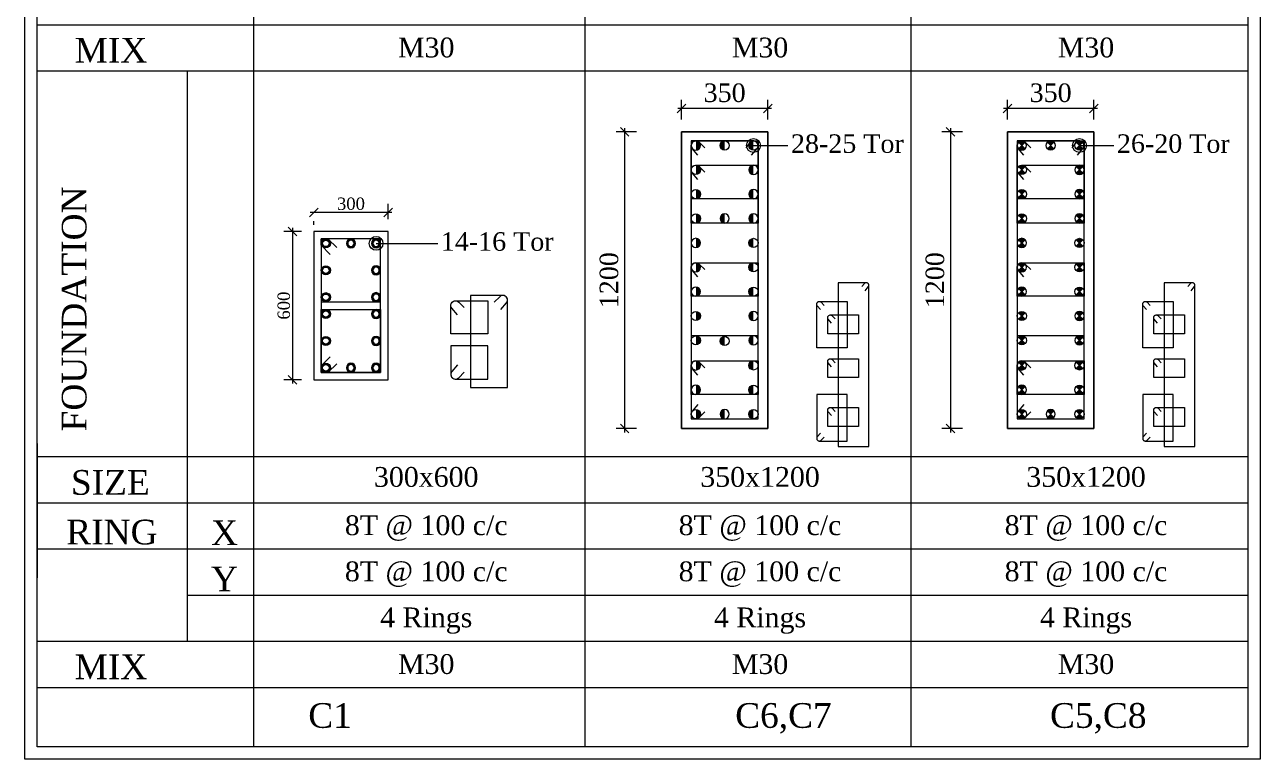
# Model space of a CAD drawing. Header units: inches. Extents: x 10943721 to 11147402, y -2794197 to -2693110.
# Drawn here: x 11058702 to 11063699, y -2744212 to -2741242 of the extents above; entities that cross this region are included whole.
import ezdxf
from ezdxf.enums import TextEntityAlignment as Align

# ---------------------------------------------------------------- set-up
doc = ezdxf.new("R2010")
doc.units = ezdxf.units.IN
doc.header["$LTSCALE"] = 0.5
doc.header["$MEASUREMENT"] = 0
doc.header["$PDMODE"] = 34
doc.header["$PDSIZE"] = 50
doc.layers.get('0').update_dxf_attribs({"lineweight": 0})
for name, color, linetype, lineweight in [('S-COL. STEEL DIA', 1, 'Continuous', 9), ('S-DIM-R', 7, 'Continuous', 9), ('S-SECTION', 5, 'Continuous', 5), ('S-SECTION MARK', 7, 'Continuous', 0), ('S-SHEET', 251, 'Continuous', 0), ('S-STEEL COL_DIA', 1, 'Continuous', 9), ('S-STEEL RING', 1, 'Continuous', 9), ('S-TEXT', 7, 'Continuous', 0), ('S-TEXT COL', 7, 'Continuous', 20), ('S-TEXT COL SIZE', 7, 'Continuous', 15), ('S-TEXT MIX', 1, 'Continuous', 15), ('S-TEXT RINGS', 7, 'Continuous', 15)]:
    doc.layers.add(name, color=color, linetype=linetype, lineweight=lineweight)
doc.styles.add('AAPL-ADRESS tahoma', font='tahoma.ttf')
doc.styles.add('S-ROMANS', font='times.ttf')
doc.styles.get("Standard").update_dxf_attribs({"font": 'times.ttf'})
doc.styles.add('TEXT', font='times.ttf')
doc.dimstyles.new('75mm', dxfattribs={"dimscale": 140, "dimtxt": 1, "dimasz": 0.35, "dimexe": 0.5, "dimexo": 1, "dimgap": 0.01, "dimtad": 0, "dimdec": 0, "dimzin": 12, "dimdsep": 46, "dimtxsty": 'AAPL-ADRESS tahoma', "dimblk": 'OBLIQUE', "dimcen": 0.35, "dimdle": 0.01, "dimse1": 1, "dimse2": 1, "dimclrd": 256, "dimclre": 256, "dimclrt": 256, "dimadec": 0, "dimazin": 3, "dimtfac": 1, "dimtdec": 0, "dimtmove": 1, "dimatfit": 3, "dimldrblk": 'DOTSMALL', "dimfxl": 1, "dimtolj": 1, "dimtzin": 0, "dimarcsym": 1})
doc.dimstyles.new('S_DIM', dxfattribs={"dimtxt": 75, "dimasz": 35, "dimexe": 35, "dimexo": 50, "dimgap": 25, "dimtad": 1, "dimdec": 0, "dimzin": 0, "dimdsep": 46, "dimtxsty": 'Standard', "dimblk": 'OBLIQUE', "dimcen": 0.09, "dimdle": 15, "dimclrd": 256, "dimclre": 256, "dimclrt": 256, "dimadec": 0, "dimazin": 0, "dimtfac": 1, "dimtdec": 0, "dimtofl": 0, "dimtmove": 0, "dimatfit": 3, "dimfxl": 1, "dimtolj": 1, "dimtzin": 0, "dimlwd": -1, "dimlwe": -1, "dimarcsym": 0})

# ---------------------------------------------------------------- blocks, each defined once
blk = doc.blocks.new('_Oblique')
at = {"color": 0, "linetype": 'ByBlock', "lineweight": -2}
blk.add_line((-0.5, -0.5), (0.5, 0.5), dxfattribs=at)
blk = doc.blocks.new('*D75')
at = {"layer": 'Defpoints', "color": 0, "transparency": 16777216}
for p in [(11059871.4, -2742078), (11059785.4, -2742678), (11059871.4, -2742678)]:
    blk.add_point(p, dxfattribs=at)
at = {"layer": 'S-DIM-R', "transparency": 16777216}
for p, q in [((11059821.4, -2742078), (11059750.4, -2742078)), ((11059785.4, -2742063), (11059785.4, -2742693)), ((11059821.4, -2742678), (11059750.4, -2742678))]:
    blk.add_line(p, q, dxfattribs=at)
at = {"layer": 'S-DIM-R', "transparency": 16777216, "xscale": 35, "yscale": 35, "zscale": 35}
for p, rotation in [((11059785.4, -2742078), 90), ((11059785.4, -2742678), 270)]:
    blk.add_blockref('_Oblique', p, dxfattribs=dict(at, rotation=rotation))
at = {"layer": 'S-DIM-R', "transparency": 16777216, "insert": (11059750, -2742378), "char_height": 50, "attachment_point": 5, "rotation": 90}
blk.add_mtext('\\A1;600', dxfattribs=at)
blk = doc.blocks.new('*D76')
at = {"layer": 'Defpoints', "color": 0, "transparency": 16777216}
for p in [(11059871.4, -2742001.8), (11059871.4, -2742001.8), (11060171.4, -2742078)]:
    blk.add_point(p, dxfattribs=at)
at = {"layer": 'S-DIM-R', "transparency": 16777216}
for p, q in [((11060171.4, -2742028), (11060171.4, -2741966.8)), ((11060186.4, -2742001.8), (11059856.4, -2742001.8)), ((11059871.4, -2742051.8), (11059871.4, -2742036.8))]:
    blk.add_line(p, q, dxfattribs=at)
at = {"layer": 'S-DIM-R', "transparency": 16777216, "xscale": 35, "yscale": 35, "zscale": 35, "rotation": 180}
blk.add_blockref('_Oblique', (11059871.4, -2742001.8), dxfattribs=at)
at = {"layer": 'S-DIM-R', "transparency": 16777216, "xscale": 35, "yscale": 35, "zscale": 35}
blk.add_blockref('_Oblique', (11060171.4, -2742001.8), dxfattribs=at)
at = {"layer": 'S-DIM-R', "transparency": 16777216, "insert": (11060021.4, -2741966.4), "char_height": 50, "attachment_point": 5}
blk.add_mtext('\\A1;300', dxfattribs=at)
blk = doc.blocks.new('*U51')
at = {"layer": 'S-COL. STEEL DIA'}
h = blk.add_hatch(color=256, dxfattribs=at)
h.dxf.hatch_style = 1
h.paths.add_polyline_path([(-18.5, 0, 1), (18.5, 0, 1)])
h.paths.add_polyline_path([(13, 0, -1), (-13, 0, -1)], flags=16)
at = {"layer": 'S-COL. STEEL DIA', "lineweight": 5}
for radius in [18.5, 13]:
    blk.add_circle((0, 0), radius, dxfattribs=at)
blk = doc.blocks.new('*D77')
at = {"layer": 'Defpoints', "color": 0, "transparency": 16777216}
for p in [(11061357.8, -2741581.1), (11061357.8, -2741675.3, 0), (11061707.8, -2741675.3, 0)]:
    blk.add_point(p, dxfattribs=at)
at = {"layer": 'S-DIM-R', "transparency": 16777216}
for p, q in [((11061357.8, -2741625.3), (11061357.8, -2741546.1)), ((11061707.8, -2741625.3), (11061707.8, -2741546.1)), ((11061722.8, -2741581.1), (11061342.8, -2741581.1))]:
    blk.add_line(p, q, dxfattribs=at)
at = {"layer": 'S-DIM-R', "transparency": 16777216, "xscale": 35, "yscale": 35, "zscale": 35, "rotation": 180}
blk.add_blockref('_Oblique', (11061357.8, -2741581.1), dxfattribs=at)
at = {"layer": 'S-DIM-R', "transparency": 16777216, "xscale": 35, "yscale": 35, "zscale": 35}
blk.add_blockref('_Oblique', (11061707.8, -2741581.1), dxfattribs=at)
at = {"layer": 'S-DIM-R', "transparency": 16777216, "insert": (11061532.8, -2741518), "char_height": 75, "attachment_point": 5}
blk.add_mtext('\\A1;350', dxfattribs=at)
blk = doc.blocks.new('*U52')
at = {"layer": 'S-COL. STEEL DIA'}
h = blk.add_hatch(color=256, dxfattribs=at)
h.dxf.hatch_style = 1
h.paths.add_polyline_path([(0, 18.5, 0.414214), (-18.5, 0, 0.414214), (0, -18.5)])
at = {"layer": 'S-COL. STEEL DIA', "lineweight": 5}
blk.add_circle((0, 0), 18.5, dxfattribs=at)
blk = doc.blocks.new('*D78')
at = {"layer": 'Defpoints', "color": 0, "transparency": 16777216}
for p in [(11061226.7, -2741675.3, -0.1), (11061128.4, -2742875.3), (11061226.7, -2742875.3, -0.1)]:
    blk.add_point(p, dxfattribs=at)
at = {"layer": 'S-DIM-R', "transparency": 16777216}
for p, q in [((11061176.7, -2741675.3), (11061093.4, -2741675.3)), ((11061128.4, -2741660.3), (11061128.4, -2742890.3)), ((11061176.7, -2742875.3), (11061093.4, -2742875.3))]:
    blk.add_line(p, q, dxfattribs=at)
at = {"layer": 'S-DIM-R', "transparency": 16777216, "xscale": 35, "yscale": 35, "zscale": 35}
for p, rotation in [((11061128.4, -2741675.3), 90), ((11061128.4, -2742875.3), 270)]:
    blk.add_blockref('_Oblique', p, dxfattribs=dict(at, rotation=rotation))
at = {"layer": 'S-DIM-R', "transparency": 16777216, "insert": (11061065.3, -2742275.3), "char_height": 75, "attachment_point": 5, "rotation": 90}
blk.add_mtext('\\A1;1200', dxfattribs=at)
blk = doc.blocks.new('*D80')
at = {"layer": 'Defpoints', "color": 0, "transparency": 16777216}
for p in [(11062676.2, -2741581.1), (11062676.2, -2741675.3, 0), (11063026.2, -2741675.3, 0)]:
    blk.add_point(p, dxfattribs=at)
at = {"layer": 'S-DIM-R', "transparency": 16777216}
for p, q in [((11062676.2, -2741625.3), (11062676.2, -2741546.1)), ((11063026.2, -2741625.3), (11063026.2, -2741546.1)), ((11063041.2, -2741581.1), (11062661.2, -2741581.1))]:
    blk.add_line(p, q, dxfattribs=at)
at = {"layer": 'S-DIM-R', "transparency": 16777216, "xscale": 35, "yscale": 35, "zscale": 35, "rotation": 180}
blk.add_blockref('_Oblique', (11062676.2, -2741581.1), dxfattribs=at)
at = {"layer": 'S-DIM-R', "transparency": 16777216, "xscale": 35, "yscale": 35, "zscale": 35}
blk.add_blockref('_Oblique', (11063026.2, -2741581.1), dxfattribs=at)
at = {"layer": 'S-DIM-R', "transparency": 16777216, "insert": (11062851.2, -2741518), "char_height": 75, "attachment_point": 5}
blk.add_mtext('\\A1;350', dxfattribs=at)
blk = doc.blocks.new('*U81')
at = {"layer": 'S-COL. STEEL DIA'}
h = blk.add_hatch(color=256, dxfattribs=at)
h.dxf.hatch_style = 1
h.paths.add_polyline_path([(0, 0), (0, -18.5, 0.198912), (13, -13)])
h.paths.add_polyline_path([(0, 0), (-13, -13, 0.198912), (0, -18.5)])
h.paths.add_polyline_path([(0, 18.5, 0.198912), (-13, 13), (0, 0)])
h.paths.add_polyline_path([(13, 13, 0.198912), (0, 18.5), (0, 0)])
at = {"layer": 'S-COL. STEEL DIA', "lineweight": 5}
for p, q in [((-13, 13), (13, -13)), ((13, 13), (-13, -13))]:
    blk.add_line(p, q, dxfattribs=at)
blk.add_circle((0, 0), 18.5, dxfattribs=at)
blk = doc.blocks.new('*D79')
at = {"layer": 'Defpoints', "color": 0, "transparency": 16777216}
for p in [(11062545, -2741675.3, -0.1), (11062446.8, -2742875.3), (11062545, -2742875.3, -0.1)]:
    blk.add_point(p, dxfattribs=at)
at = {"layer": 'S-DIM-R', "transparency": 16777216}
for p, q in [((11062495, -2741675.3), (11062411.8, -2741675.3)), ((11062446.8, -2741660.3), (11062446.8, -2742890.3)), ((11062495, -2742875.3), (11062411.8, -2742875.3))]:
    blk.add_line(p, q, dxfattribs=at)
at = {"layer": 'S-DIM-R', "transparency": 16777216, "xscale": 35, "yscale": 35, "zscale": 35}
for p, rotation in [((11062446.8, -2741675.3), 90), ((11062446.8, -2742875.3), 270)]:
    blk.add_blockref('_Oblique', p, dxfattribs=dict(at, rotation=rotation))
at = {"layer": 'S-DIM-R', "transparency": 16777216, "insert": (11062383.6, -2742275.3), "char_height": 75, "attachment_point": 5, "rotation": 90}
blk.add_mtext('\\A1;1200', dxfattribs=at)

msp = doc.modelspace()

# ---------------------------------------------------------------- linework, layer by layer
at = {"layer": 'S-SECTION', "elevation": -0.2}
for points in [[(11061357.8, -2742875.3), (11061707.8, -2742875.3), (11061707.8, -2741675.3), (11061357.8, -2741675.3)], [(11061707.8, -2742875.3), (11061357.8, -2742875.3), (11061357.8, -2741675.3), (11061707.8, -2741675.3)], [(11062676.2, -2742875.3), (11063026.2, -2742875.3), (11063026.2, -2741675.3), (11062676.2, -2741675.3)], [(11063026.2, -2742875.3), (11062676.2, -2742875.3), (11062676.2, -2741675.3), (11063026.2, -2741675.3)]]:
    msp.add_lwpolyline(points, close=True, dxfattribs=at)
at = {"layer": 'S-SECTION', "color": 8, "elevation": -0.1}
msp.add_lwpolyline([(11059871.4, -2742678), (11060171.4, -2742678), (11060171.4, -2742078), (11059871.4, -2742078)], close=True, dxfattribs=at)
at = {"layer": 'S-SHEET'}
for p, q in [((11058752.1, -2741242.5, 0), (11063649, -2741242.5, 0.1)), ((11058752.1, -2741429.1, 0), (11063649, -2741429.1, 0.1)), ((11058752.1, -2742988.6, 0), (11063649, -2742988.6, 0.1)), ((11058752.1, -2743174.7, 0), (11063649, -2743174.7, 0.1)), ((11058752.1, -2743174.7, 0), (11063649, -2743174.7, 0.1)), ((11058752.1, -2743361.8, 0), (11063649, -2743361.8, 0.1)), ((11059359.4, -2743548.4, 0), (11063649, -2743548.4, 0.1)), ((11058752.1, -2743735, 0), (11063649, -2743735, 0.1))]:
    msp.add_line(p, q, dxfattribs=at)
at = {"layer": 'S-SHEET', "ltscale": 25}
msp.add_line((11059359.4, -2741429.1, 0), (11059359.4, -2743735, 0), dxfattribs=at)
at = {"layer": 'S-SHEET', "color": 8, "ltscale": 25}
msp.add_line((11058752.1, -2742935.7, 0), (11058752.1, -2743478, 0), dxfattribs=at)
at = {"layer": 'S-SHEET', "color": 0}
msp.add_line((11058752.1, -2743921.7, 0), (11063649, -2743921.7, 0.1), dxfattribs=at)
at = {"layer": 'S-SHEET', "color": 7, "elevation": 0}
for points in [[(11063699.1, -2744212), (11058702, -2744212), (11058702, -2738354.1), (11063699.1, -2738354.1)], [(11063649, -2744161.9), (11058752.1, -2744161.9), (11058752.1, -2738404.2), (11063649, -2738404.2)]]:
    msp.add_lwpolyline(points, close=True, dxfattribs=at)
at = {"layer": 'S-SHEET', "elevation": 0}
msp.add_lwpolyline([(11059627.2, -2744161.9), (11058752.1, -2744161.9), (11058752.1, -2738404.2), (11059627.2, -2738404.2)], close=True, dxfattribs=at)
for points in [[(11060967.8, -2738404.2), (11060967.8, -2744161.9)], [(11062286.2, -2738404.2), (11062286.2, -2744161.9)]]:
    msp.add_lwpolyline(points, dxfattribs=at)
at = {"layer": 'S-STEEL RING'}
for points, elevation in [([(11061641.2, -2741769.7), (11061663.7, -2741742.3, 0.633211), (11061649.4, -2741712.2), (11061397.8, -2741712.2), (11061397.8, -2742835.3), (11061667.8, -2742835.3), (11061667.8, -2741730.6, 0.666768), (11061636.4, -2741717.5), (11061618.6, -2741740.2)], -0.2), ([(11062959.6, -2741769.7), (11062982, -2741742.3, 0.633211), (11062967.8, -2741712.2), (11062716.2, -2741712.2), (11062716.2, -2742835.3), (11062986.2, -2742835.3), (11062986.2, -2741730.6, 0.666768), (11062954.8, -2741717.5), (11062936.9, -2741740.2)], -0.2), ([(11062100.9, -2742317.7), (11062113.5, -2742302.3, 0.633211), (11062105.5, -2742285.3), (11061992.1, -2742285.3), (11061992.1, -2742947.8), (11062115.9, -2742947.8), (11062115.9, -2742295.7, 0.666768), (11062098.2, -2742288.3), (11062088.2, -2742301.1)], -0.4), ([(11062100.9, -2742317.7), (11062113.5, -2742302.3, 0.633211), (11062105.5, -2742285.3), (11061992.1, -2742285.3), (11061992.1, -2742947.8), (11062115.9, -2742947.8), (11062115.9, -2742295.7, 0.666768), (11062098.2, -2742288.3), (11062088.2, -2742301.1)], -0.4), ([(11063419.3, -2742317.7), (11063431.9, -2742302.3, 0.633211), (11063423.9, -2742285.3), (11063310.5, -2742285.3), (11063310.5, -2742947.8), (11063434.3, -2742947.8), (11063434.3, -2742295.7, 0.666768), (11063416.6, -2742288.3), (11063406.6, -2742301.1)], -0.4), ([(11063419.3, -2742317.7), (11063431.9, -2742302.3, 0.633211), (11063423.9, -2742285.3), (11063310.5, -2742285.3), (11063310.5, -2742947.8), (11063434.3, -2742947.8), (11063434.3, -2742295.7, 0.666768), (11063416.6, -2742288.3), (11063406.6, -2742301.1)], -0.4), ([(11060627.7, -2742394.2), (11060650.1, -2742366.9, 0.633211), (11060635.9, -2742336.7), (11060504.3, -2742336.7), (11060504.3, -2742709.7), (11060654.3, -2742709.7), (11060654.3, -2742355.2, 0.666768), (11060622.9, -2742342.1), (11060600.1, -2742364.7)], -0.2), ([(11060627.7, -2742394.2), (11060650.1, -2742366.9, 0.633211), (11060635.9, -2742336.7), (11060504.3, -2742336.7), (11060504.3, -2742709.7), (11060654.3, -2742709.7), (11060654.3, -2742355.2, 0.666768), (11060622.9, -2742342.1), (11060600.1, -2742364.7)], -0.1)]:
    msp.add_lwpolyline(points, format="xyb", dxfattribs=dict(at, elevation=elevation))
at = {"layer": 'S-STEEL RING', "color": 4}
for points, elevation in [([(11061424.5, -2741769.7), (11061402, -2741742.3, -0.633211), (11061416.3, -2741712.2), (11061667.8, -2741712.2), (11061667.8, -2742044.5), (11061397.8, -2742044.5), (11061397.8, -2741730.6, -0.666768), (11061429.3, -2741717.5), (11061452.1, -2741740.2)], -0.2), ([(11062742.9, -2741769.7), (11062720.4, -2741742.3, -0.633211), (11062734.7, -2741712.2), (11062986.2, -2741712.2), (11062986.2, -2742044.5), (11062716.2, -2742044.5), (11062716.2, -2741730.6, -0.666768), (11062747.7, -2741717.5), (11062770.5, -2741740.2)], -0.2), ([(11061920.1, -2742394), (11061907.5, -2742378.6, -0.633211), (11061915.5, -2742361.6), (11062028.9, -2742361.6), (11062028.9, -2742548.5), (11061905.2, -2742548.5), (11061905.2, -2742372, -0.666768), (11061922.9, -2742364.6), (11061935.7, -2742377.3)], -0.3), ([(11063238.5, -2742394), (11063225.9, -2742378.6, -0.633211), (11063233.9, -2742361.6), (11063347.3, -2742361.6), (11063347.3, -2742548.5), (11063223.5, -2742548.5), (11063223.5, -2742372, -0.666768), (11063241.2, -2742364.6), (11063254.1, -2742377.3)], -0.3), ([(11061424.5, -2742777.8), (11061402, -2742805.1, 0.633211), (11061416.3, -2742835.3), (11061667.8, -2742835.3), (11061667.8, -2742499.9), (11061397.8, -2742499.9), (11061397.8, -2742816.8, 0.666768), (11061429.3, -2742829.9), (11061452.1, -2742807.3)], -0.3), ([(11062742.9, -2742777.8), (11062720.4, -2742805.1, 0.633211), (11062734.7, -2742835.3), (11062986.2, -2742835.3), (11062986.2, -2742499.9), (11062716.2, -2742499.9), (11062716.2, -2742816.8, 0.666768), (11062747.7, -2742829.9), (11062770.5, -2742807.3)], -0.3), ([(11061920.1, -2742893.1), (11061907.5, -2742908.5, 0.633211), (11061915.5, -2742925.4), (11062028.9, -2742925.4), (11062028.9, -2742736.8), (11061905.2, -2742736.8), (11061905.2, -2742915.1, 0.666768), (11061922.9, -2742922.4), (11061935.7, -2742909.7)], -0.4), ([(11063238.5, -2742893.1), (11063225.9, -2742908.5, 0.633211), (11063233.9, -2742925.4), (11063347.3, -2742925.4), (11063347.3, -2742736.8), (11063223.5, -2742736.8), (11063223.5, -2742915.1, 0.666768), (11063241.2, -2742922.4), (11063254.1, -2742909.7)], -0.4)]:
    msp.add_lwpolyline(points, format="xyb", dxfattribs=dict(at, elevation=elevation))
at = {"layer": 'S-STEEL RING', "color": 3}
for points, elevation in [([(11061424.5, -2741868.2), (11061402, -2741840.8, -0.633211), (11061416.3, -2741810.7), (11061667.8, -2741810.7), (11061667.8, -2741946), (11061397.8, -2741946), (11061397.8, -2741829.1, -0.666768), (11061429.3, -2741816), (11061452.1, -2741838.7)], -0.2), ([(11062742.9, -2741868.2), (11062720.4, -2741840.8, -0.633211), (11062734.7, -2741810.7), (11062986.2, -2741810.7), (11062986.2, -2741946), (11062716.2, -2741946), (11062716.2, -2741829.1, -0.666768), (11062747.7, -2741816), (11062770.5, -2741838.7)], -0.2), ([(11061424.5, -2742262), (11061402, -2742234.7, -0.633211), (11061416.3, -2742204.5), (11061667.8, -2742204.5), (11061667.8, -2742339.9), (11061397.8, -2742339.9), (11061397.8, -2742223, -0.666768), (11061429.3, -2742209.9), (11061452.1, -2742232.5)], -0.2), ([(11062742.9, -2742262), (11062720.4, -2742234.7, -0.633211), (11062734.7, -2742204.5), (11062986.2, -2742204.5), (11062986.2, -2742339.9), (11062716.2, -2742339.9), (11062716.2, -2742223, -0.666768), (11062747.7, -2742209.9), (11062770.5, -2742232.5)], -0.2), ([(11060452.3, -2742415.6), (11060429.8, -2742388.2, -0.633211), (11060444.1, -2742358.1), (11060575.6, -2742358.1), (11060575.6, -2742492.6), (11060425.6, -2742492.6), (11060425.6, -2742376.5, -0.666768), (11060457.1, -2742363.4), (11060479.9, -2742386.1)], -0.2), ([(11061964.7, -2742448.3), (11061952.1, -2742432.9, -0.633211), (11061960.1, -2742415.9), (11062073.5, -2742415.9), (11062073.5, -2742492), (11061949.8, -2742492), (11061949.8, -2742426.3, -0.666768), (11061967.5, -2742418.9), (11061980.3, -2742431.6)], -0.3), ([(11063283.1, -2742448.3), (11063270.5, -2742432.9, -0.633211), (11063278.5, -2742415.9), (11063391.9, -2742415.9), (11063391.9, -2742492), (11063268.1, -2742492), (11063268.1, -2742426.3, -0.666768), (11063285.8, -2742418.9), (11063298.7, -2742431.6)], -0.3), ([(11060452.3, -2742617.6), (11060429.8, -2742644.9, 0.633211), (11060444.1, -2742675.1), (11060575.6, -2742675.1), (11060575.6, -2742540.6), (11060425.6, -2742540.6), (11060425.6, -2742656.6, 0.666768), (11060457.1, -2742669.7), (11060479.9, -2742647.1)], -0.2), ([(11061424.5, -2742659), (11061402, -2742631.6, -0.633211), (11061416.3, -2742601.4), (11061667.8, -2742601.4), (11061667.8, -2742736.8), (11061397.8, -2742736.8), (11061397.8, -2742619.9, -0.666768), (11061429.3, -2742606.8), (11061452.1, -2742629.4)], -0.2), ([(11061964.7, -2742625.3), (11061952.1, -2742609.9, -0.633211), (11061960.1, -2742593), (11062073.5, -2742593), (11062073.5, -2742669.1), (11061949.8, -2742669.1), (11061949.8, -2742603.4, -0.666768), (11061967.5, -2742596), (11061980.3, -2742608.7)], -0.3), ([(11062742.9, -2742659), (11062720.4, -2742631.6, -0.633211), (11062734.7, -2742601.4), (11062986.2, -2742601.4), (11062986.2, -2742736.8), (11062716.2, -2742736.8), (11062716.2, -2742619.9, -0.666768), (11062747.7, -2742606.8), (11062770.5, -2742629.4)], -0.2), ([(11063283.1, -2742625.3), (11063270.5, -2742609.9, -0.633211), (11063278.5, -2742593), (11063391.9, -2742593), (11063391.9, -2742669.1), (11063268.1, -2742669.1), (11063268.1, -2742603.4, -0.666768), (11063285.8, -2742596), (11063298.7, -2742608.7)], -0.3), ([(11061964.7, -2742822.3), (11061952.1, -2742806.9, -0.633211), (11061960.1, -2742790), (11062073.5, -2742790), (11062073.5, -2742866.1), (11061949.8, -2742866.1), (11061949.8, -2742800.3, -0.666768), (11061967.5, -2742793), (11061980.3, -2742805.7)], -0.3), ([(11063283.1, -2742822.3), (11063270.5, -2742806.9, -0.633211), (11063278.5, -2742790), (11063391.9, -2742790), (11063391.9, -2742866.1), (11063268.1, -2742866.1), (11063268.1, -2742800.3, -0.666768), (11063285.8, -2742793), (11063298.7, -2742805.7)], -0.3)]:
    msp.add_lwpolyline(points, format="xyb", dxfattribs=dict(at, elevation=elevation))
at = {"layer": 'S-STEEL RING', "color": 3, "elevation": -0.1}
for points in [[(11059937, -2742170.9), (11059901.4, -2742133.8), (11059901.4, -2742362.5), (11060141.4, -2742362.5), (11060141.4, -2742107.9), (11059901.4, -2742107.9), (11059901.4, -2742133.8), (11059901.4, -2742107.9), (11059927.4, -2742107.9), (11059964.5, -2742142.7)], [(11059937, -2742585), (11059901.4, -2742622.1), (11059901.4, -2742393.4), (11060141.4, -2742393.4), (11060141.4, -2742648), (11059901.4, -2742648), (11059901.4, -2742622.1), (11059901.4, -2742648), (11059927.4, -2742648), (11059964.5, -2742613.2)]]:
    msp.add_lwpolyline(points, dxfattribs=at)
at = {"layer": 'S-STEEL RING', "color": 1, "elevation": -0.1}
msp.add_lwpolyline([(11059937, -2742170.9), (11059901.4, -2742133.9), (11059901.4, -2742648), (11060141.4, -2742648), (11060141.4, -2742108), (11059901.4, -2742108), (11059901.4, -2742133.9), (11059901.4, -2742108), (11059927.4, -2742108), (11059964.5, -2742142.8)], dxfattribs=at)

# ---------------------------------------------------------------- block references
at = {"layer": 'S-STEEL COL_DIA', "xscale": -1}
for name, p in [('*U52', (11061416.3, -2741730.6, -0.3)), ('*U81', (11062734.7, -2741730.6, -0.3)), ('*U52', (11061416.3, -2742124.5, -0.3)), ('*U81', (11062734.7, -2742124.5, -0.3)), ('*U52', (11061416.3, -2742223, -0.3)), ('*U81', (11062734.7, -2742223, -0.3)), ('*U52', (11061416.3, -2742321.4, -0.3)), ('*U81', (11062734.7, -2742321.4, -0.3)), ('*U52', (11061416.3, -2742619.9, -0.3)), ('*U81', (11062734.7, -2742619.9, -0.3)), ('*U52', (11061416.3, -2742718.4, -0.3)), ('*U81', (11062734.7, -2742718.4, -0.3))]:
    msp.add_blockref(name, p, dxfattribs=at)
at = {"layer": 'S-STEEL COL_DIA'}
for name, p in [('*U52', (11061532.8, -2741730.6, -0.3)), ('*U52', (11061649.4, -2741730.6, -0.3)), ('*U81', (11062851.2, -2741730.6, -0.3)), ('*U81', (11062967.8, -2741730.6, -0.3)), ('*U51', (11059919.9, -2742126.4, -0.1)), ('*U52', (11061649.4, -2742124.5, -0.3)), ('*U81', (11062967.8, -2742124.5, -0.3)), ('*U51', (11059919.9, -2742235.2, -0.1)), ('*U52', (11061649.4, -2742223, -0.3)), ('*U81', (11062967.8, -2742223, -0.3)), ('*U51', (11059919.9, -2742344.1, -0.1)), ('*U52', (11061649.4, -2742321.4, -0.3)), ('*U81', (11062967.8, -2742321.4, -0.3)), ('*U51', (11059919.9, -2742411.8, -0.1)), ('*U51', (11059919.9, -2742520.7, -0.1)), ('*U52', (11061532.8, -2742521.4, -0.3)), ('*U51', (11059919.9, -2742629.5, -0.1)), ('*U52', (11061649.4, -2742619.9, -0.3)), ('*U81', (11062967.8, -2742619.9, -0.3)), ('*U52', (11061649.4, -2742718.4, -0.3)), ('*U81', (11062967.8, -2742718.4, -0.3)), ('*U52', (11061649.4, -2742816.8, -0.3)), ('*U81', (11062967.8, -2742816.8, -0.3))]:
    msp.add_blockref(name, p, dxfattribs=at)
at = {"layer": 'S-STEEL COL_DIA', "rotation": 180}
for name, p in [('*U52', (11061416.3, -2741829.1, -0.3)), ('*U81', (11062734.7, -2741829.1, -0.3)), ('*U52', (11061416.3, -2741927.6, -0.3)), ('*U81', (11062734.7, -2741927.6, -0.3)), ('*U52', (11061416.3, -2742026, -0.3)), ('*U81', (11062734.7, -2742026, -0.3)), ('*U52', (11061416.3, -2742419.9, -0.3)), ('*U81', (11062734.7, -2742419.9, -0.3)), ('*U52', (11061416.3, -2742518.4, -0.3)), ('*U81', (11062734.7, -2742518.4, -0.3)), ('*U52', (11061416.3, -2742816.8, -0.3)), ('*U81', (11062734.7, -2742816.8, -0.3))]:
    msp.add_blockref(name, p, dxfattribs=at)
at = {"layer": 'S-STEEL COL_DIA', "xscale": -1}
for name, p, rotation in [('*U52', (11061649.4, -2741829.1, -0.3), 180), ('*U81', (11062967.8, -2741829.1, -0.3), 180), ('*U52', (11061649.4, -2741927.6, -0.3), 180), ('*U81', (11062967.8, -2741927.6, -0.3), 180), ('*U52', (11061532.8, -2742026, -0.3), 180), ('*U52', (11061649.4, -2742026, -0.3), 180), ('*U81', (11062967.8, -2742026, -0.3), 180), ('*U51', (11060021.4, -2742126.4, -0.1), 180), ('*U51', (11060123, -2742126.4, -0.1), 359.9999999999999), ('*U51', (11060123, -2742235.2, -0.1), 359.9999999999999), ('*U51', (11060123, -2742344.1, -0.1), 359.9999999999999), ('*U51', (11060123, -2742411.8, -0.1), 359.9999999999999), ('*U52', (11061649.4, -2742419.9, -0.3), 180), ('*U81', (11062967.8, -2742419.9, -0.3), 180), ('*U51', (11060123, -2742520.7, -0.1), 359.9999999999999), ('*U52', (11061649.4, -2742518.4, -0.3), 180), ('*U81', (11062967.8, -2742518.4, -0.3), 180), ('*U51', (11060021.4, -2742629.6, -0.1), 180), ('*U51', (11060123, -2742629.5, -0.1), 359.9999999999999), ('*U52', (11061532.8, -2742816.8, -0.3), 180), ('*U81', (11062851.2, -2742816.8, -0.3), 180)]:
    msp.add_blockref(name, p, dxfattribs=dict(at, rotation=rotation))

# ---------------------------------------------------------------- texts
at = {"layer": 'S-TEXT', "color": 7}
for s, height, style, p in [('MIX', 100, 'S-ROMANS', (11058904.1, -2741395.6, 0)), ('28-25 Tor ', 75, 'TEXT', (11061801, -2741760.6, -0.3)), ('26-20 Tor ', 75, 'TEXT', (11063119.3, -2741760.6, -0.3)), ('14-16 Tor ', 75, 'TEXT', (11060384.9, -2742156.3, -0.1)), ('SIZE', 100, 'S-ROMANS', (11058889, -2743142.8, 0)), ('RING', 100, 'S-ROMANS', (11058870.1, -2743343.4, 0)), ('X', 100, 'S-ROMANS', (11059455.5, -2743346.3, 0)), ('Y', 100, 'S-ROMANS', (11059455.5, -2743533, 0)), ('MIX', 100, 'S-ROMANS', (11058904.1, -2743888.2, 0))]:
    msp.add_text(s, height=height, dxfattribs=dict(at, style=style)).set_placement(p)
at = {"layer": 'S-TEXT', "color": 7, "style": 'S-ROMANS'}
msp.add_text('FOUNDATION', height=100, rotation=90, dxfattribs=at).set_placement((11058901.9, -2742391.4, -0.1), align=Align.MIDDLE_CENTER)
at = {"layer": 'S-TEXT COL', "color": 1, "style": 'S-ROMANS'}
for s, p in [('C1', (11059848.8, -2744084.9, -0.1)), ('C6,C7', (11061575.4, -2744084.9, -0.1)), ('C5,C8', (11062848.7, -2744084.9, -0.1))]:
    msp.add_text(s, height=100, dxfattribs=at).set_placement(p)
at = {"layer": 'S-TEXT COL SIZE', "color": 3, "style": 'S-ROMANS'}
msp.add_text('300x600', height=80, dxfattribs=at).set_placement((11060325.9, -2743070.5, -0.1), align=Align.MIDDLE_CENTER)
at = {"layer": 'S-TEXT COL SIZE', "color": 6, "style": 'S-ROMANS'}
for p in [(11061675.9, -2743070.5, -0.1), (11062994.3, -2743070.5, -0.1)]:
    msp.add_text('350x1200', height=80, dxfattribs=at).set_placement(p, align=Align.MIDDLE_CENTER)
at = {"layer": 'S-TEXT MIX', "style": 'S-ROMANS'}
for p in [(11060325.9, -2741334.5, -0.1), (11061675.9, -2741334.5, -0.1), (11062994.3, -2741334.5, -0.1), (11060325.9, -2743827.1, -0.1), (11061675.9, -2743827.1, -0.1), (11062994.3, -2743827.1, -0.1)]:
    msp.add_text('M30', height=80, dxfattribs=at).set_placement(p, align=Align.MIDDLE_CENTER)
at = {"layer": 'S-TEXT RINGS', "style": 'S-ROMANS'}
for s, p in [('8T @ 100 c/c', (11060325.9, -2743265.9, -0.1)), ('8T @ 100 c/c', (11061675.9, -2743265.9, -0.1)), ('8T @ 100 c/c', (11062994.3, -2743265.9, -0.1)), ('8T @ 100 c/c', (11060325.9, -2743452.3, -0.1)), ('8T @ 100 c/c', (11061675.9, -2743452.3, -0.1)), ('8T @ 100 c/c', (11062994.3, -2743452.3, -0.1)), ('4 Rings', (11060325.9, -2743638.4, -0.1)), ('4 Rings', (11061675.9, -2743638.4, -0.1)), ('4 Rings', (11062994.3, -2743638.4, -0.1))]:
    msp.add_text(s, height=80, dxfattribs=at).set_placement(p, align=Align.MIDDLE_CENTER)

# ---------------------------------------------------------------- dimensions: what is measured, and where the dimension line sits
at = {"layer": 'S-DIM-R'}
for base, p1, p2, picture, middle in [((11061357.8, -2741581.1, -0.2), (11061707.8, -2741675.3, -0.2), (11061357.8, -2741675.3, -0.2), '*D77', (11061532.8, -2741518, -0.2)), ((11062676.2, -2741581.1, -0.2), (11063026.2, -2741675.3, -0.2), (11062676.2, -2741675.3, -0.2), '*D80', (11062851.2, -2741518, -0.2))]:
    dim = msp.add_linear_dim(base=base, p1=p1, p2=p2, dimstyle='S_DIM', dxfattribs=at)
    dim.commit()
    dim.dimension.update_dxf_attribs({"geometry": picture, "text_midpoint": middle})
for base, p1, p2, picture, middle in [((11061128.4, -2742875.3, -0.2), (11061226.7, -2741675.3, -0.2), (11061226.7, -2742875.3, -0.2), '*D78', (11061065.3, -2742275.3, -0.2)), ((11062446.8, -2742875.3, -0.2), (11062545, -2741675.3, -0.2), (11062545, -2742875.3, -0.2), '*D79', (11062383.6, -2742275.3, -0.2))]:
    dim = msp.add_linear_dim(base=base, p1=p1, p2=p2, angle=90, dimstyle='S_DIM', dxfattribs=at)
    dim.commit()
    dim.dimension.update_dxf_attribs({"geometry": picture, "text_midpoint": middle})
dim = msp.add_linear_dim(base=(11059871.4, -2742001.8, -0.1), p1=(11060171.4, -2742078, -0.1), p2=(11059871.4, -2742001.8, -0.1), dimstyle='S_DIM', override={"dimtxt": 50, "dimgap": 10}, dxfattribs=at)
dim.commit()
dim.dimension.update_dxf_attribs({"geometry": '*D76', "text_midpoint": (11060021.4, -2741966.4, -0.1)})
dim = msp.add_linear_dim(base=(11059785.4, -2742678, -0.1), p1=(11059871.4, -2742078, -0.1), p2=(11059871.4, -2742678, -0.1), angle=270, dimstyle='S_DIM', override={"dimtxt": 50, "dimgap": 10}, dxfattribs=at)
dim.commit()
dim.dimension.update_dxf_attribs({"geometry": '*D75', "text_midpoint": (11059750, -2742378, -0.1)})

# ---------------------------------------------------------------- leaders
at = {"layer": 'S-SECTION MARK', "linetype": 'ByBlock'}
for points in [[(11061649.4, -2741730.6, -0.2), (11061788.7, -2741730.6, -0.2)], [(11062967.8, -2741730.6, -0.2), (11063107.1, -2741730.6, -0.2)], [(11060123, -2742126.4, -0.1), (11060372.6, -2742126.4, -0.1)]]:
    msp.add_leader(points, dimstyle='75mm', override={"dimasz": 0.4, "dimldrblk": 'Origin', "dimfxlon": 1, "dimlwd": 0}, dxfattribs=at)

doc.saveas('drawing.dxf')
